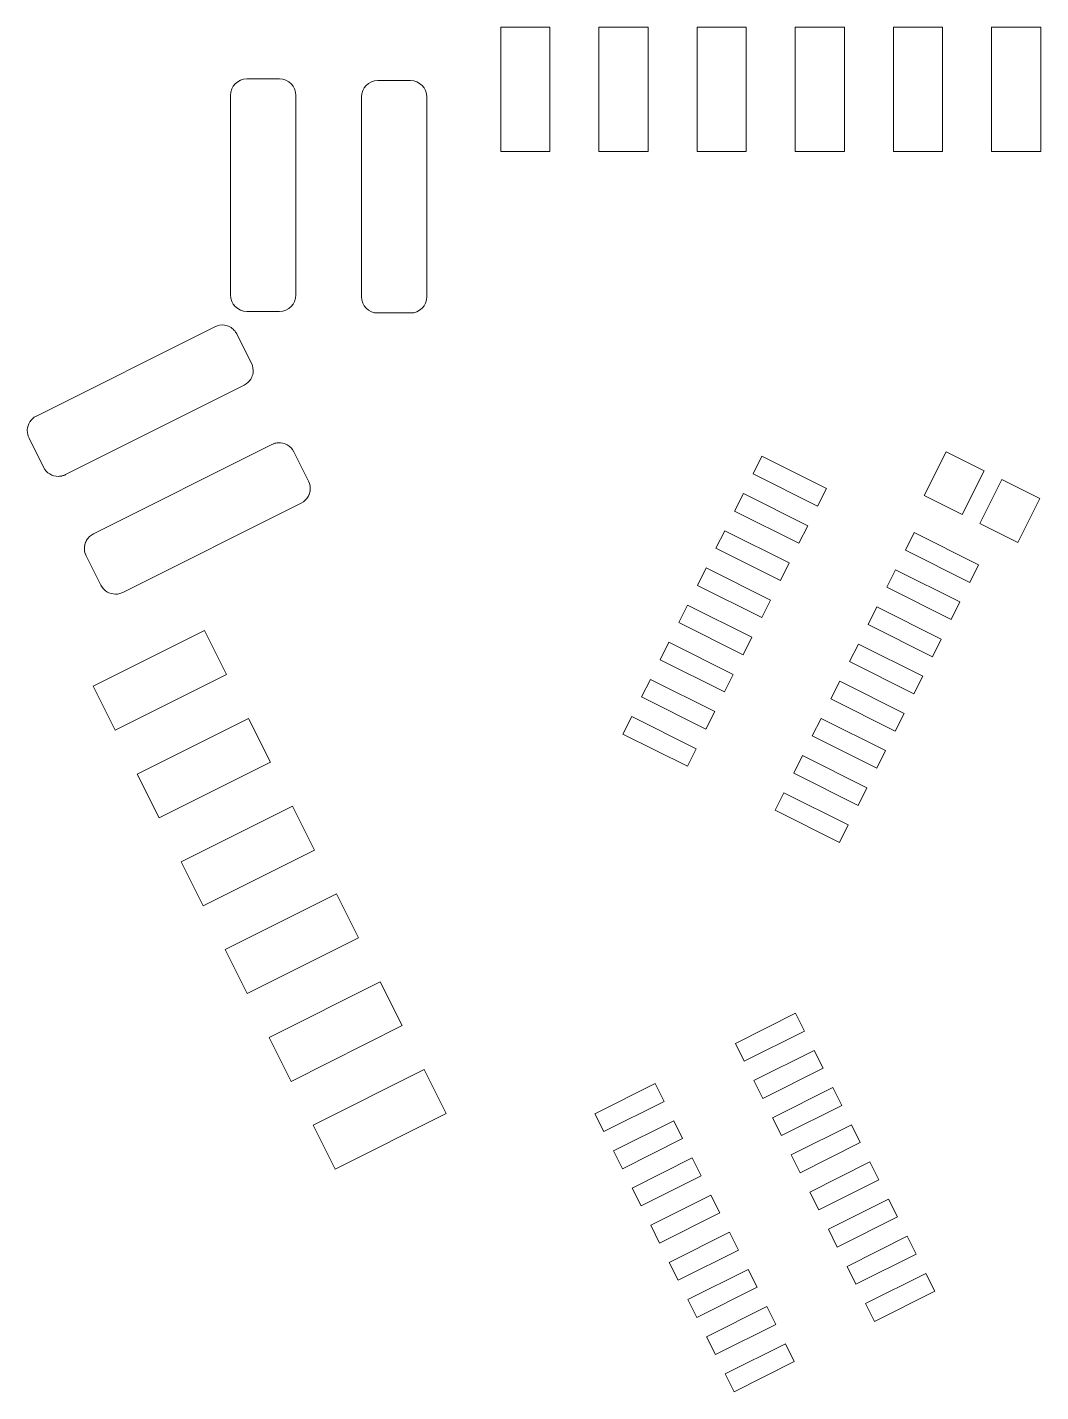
# Model space of a CAD drawing. Header units: inches. Extents: x 70 to 970, y -386 to 214.
# Drawn here: x 359.23 to 390.2, y -51.62 to -9.94 of the extents above; entities that cross this region are included whole.
import ezdxf

# ---------------------------------------------------------------- set-up
doc = ezdxf.new("R2010")
doc.units = ezdxf.units.IN
doc.header["$MEASUREMENT"] = 0

msp = doc.modelspace()

# ---------------------------------------------------------------- linework, layer by layer
at = {"color": 1, "lineweight": 0}
for p, q in [((375.195, -9.937), (373.695, -9.937)), ((373.695, -9.937), (373.695, -13.737)), ((375.195, -13.737), (375.195, -9.937)), ((378.195, -9.937), (376.695, -9.937)), ((376.695, -9.937), (376.695, -13.737)), ((378.195, -13.737), (378.195, -9.937)), ((381.195, -9.937), (379.695, -9.937)), ((379.695, -9.937), (379.695, -13.737)), ((381.195, -13.737), (381.195, -9.937)), ((384.195, -9.937), (382.695, -9.937)), ((382.695, -9.937), (382.695, -13.737)), ((384.195, -13.737), (384.195, -9.937)), ((387.195, -9.937), (385.695, -9.937)), ((385.695, -9.937), (385.695, -13.737)), ((387.195, -13.737), (387.195, -9.937)), ((390.195, -9.937), (388.695, -9.937)), ((388.695, -9.937), (388.695, -13.737)), ((390.195, -13.737), (390.195, -9.937)), ((373.695, -13.737), (375.195, -13.737)), ((376.695, -13.737), (378.195, -13.737)), ((379.695, -13.737), (381.195, -13.737)), ((382.695, -13.737), (384.195, -13.737)), ((385.695, -13.737), (387.195, -13.737)), ((388.695, -13.737), (390.195, -13.737)), ((387.308, -22.903), (386.636, -24.245)), ((388.47, -23.485), (387.308, -22.903)), ((381.678, -23.045), (381.41, -23.582)), ((383.646, -24.031), (381.678, -23.045)), ((381.41, -23.582), (383.377, -24.567)), ((387.799, -24.827), (388.47, -23.485)), ((389.007, -23.754), (388.335, -25.096)), ((390.169, -24.336), (389.007, -23.754)), ((383.377, -24.567), (383.646, -24.031)), ((381.11, -24.181), (380.841, -24.718)), ((383.077, -25.166), (381.11, -24.181)), ((386.636, -24.245), (387.799, -24.827)), ((389.498, -25.677), (390.169, -24.336)), ((380.841, -24.718), (382.808, -25.703)), ((380.541, -25.317), (380.272, -25.853)), ((382.508, -26.302), (380.541, -25.317)), ((382.808, -25.703), (383.077, -25.166)), ((386.328, -25.374), (386.059, -25.91)), ((388.295, -26.359), (386.328, -25.374)), ((388.335, -25.096), (389.498, -25.677)), ((380.272, -25.853), (382.24, -26.838)), ((386.059, -25.91), (388.026, -26.895)), ((379.973, -26.452), (379.704, -26.989)), ((381.94, -27.437), (379.973, -26.452)), ((382.24, -26.838), (382.508, -26.302)), ((385.759, -26.509), (385.491, -27.046)), ((387.727, -27.494), (385.759, -26.509)), ((388.026, -26.895), (388.295, -26.359)), ((379.704, -26.989), (381.671, -27.974)), ((385.491, -27.046), (387.458, -28.031)), ((381.671, -27.974), (381.94, -27.437)), ((387.458, -28.031), (387.727, -27.494)), ((379.404, -27.588), (379.135, -28.124)), ((381.371, -28.573), (379.404, -27.588)), ((385.191, -27.645), (384.922, -28.181)), ((387.158, -28.63), (385.191, -27.645)), ((379.135, -28.124), (381.102, -29.109)), ((384.922, -28.181), (386.889, -29.167)), ((364.641, -28.368), (361.244, -30.07)), ((365.313, -29.709), (364.641, -28.368)), ((378.835, -28.723), (378.567, -29.26)), ((380.802, -29.708), (378.835, -28.723)), ((381.102, -29.109), (381.371, -28.573)), ((386.889, -29.167), (387.158, -28.63)), ((384.622, -28.78), (384.353, -29.317)), ((386.589, -29.766), (384.622, -28.78)), ((378.567, -29.26), (380.534, -30.245)), ((384.353, -29.317), (386.321, -30.302)), ((361.915, -31.411), (365.313, -29.709)), ((378.267, -29.859), (377.998, -30.395)), ((380.234, -30.844), (378.267, -29.859)), ((380.534, -30.245), (380.802, -29.708)), ((384.053, -29.916), (383.785, -30.453)), ((386.021, -30.901), (384.053, -29.916)), ((386.321, -30.302), (386.589, -29.766)), ((361.244, -30.07), (361.915, -31.411)), ((377.998, -30.395), (379.965, -31.38)), ((379.965, -31.38), (380.234, -30.844)), ((383.785, -30.453), (385.752, -31.438)), ((365.985, -31.05), (362.587, -32.752)), ((366.656, -32.392), (365.985, -31.05)), ((377.698, -30.995), (377.429, -31.531)), ((379.665, -31.98), (377.698, -30.995)), ((383.485, -31.052), (383.216, -31.588)), ((385.452, -32.037), (383.485, -31.052)), ((385.752, -31.438), (386.021, -30.901)), ((377.429, -31.531), (379.397, -32.516)), ((383.216, -31.588), (385.183, -32.573)), ((379.397, -32.516), (379.665, -31.98)), ((385.183, -32.573), (385.452, -32.037)), ((363.258, -34.093), (366.656, -32.392)), ((382.916, -32.187), (382.647, -32.724)), ((384.883, -33.172), (382.916, -32.187)), ((362.587, -32.752), (363.258, -34.093)), ((382.647, -32.724), (384.615, -33.709)), ((382.348, -33.323), (382.079, -33.859)), ((384.315, -34.308), (382.348, -33.323)), ((384.615, -33.709), (384.883, -33.172)), ((367.328, -33.733), (363.93, -35.434)), ((367.999, -35.074), (367.328, -33.733)), ((382.079, -33.859), (384.046, -34.844)), ((384.046, -34.844), (384.315, -34.308)), ((364.602, -36.776), (367.999, -35.074)), ((363.93, -35.434), (364.602, -36.776)), ((368.671, -36.415), (365.273, -38.117)), ((369.343, -37.757), (368.671, -36.415)), ((365.945, -39.458), (369.343, -37.757)), ((365.273, -38.117), (365.945, -39.458)), ((370.014, -39.098), (366.617, -40.799)), ((370.686, -40.439), (370.014, -39.098)), ((382.703, -40.058), (380.864, -40.979)), ((382.976, -40.603), (382.703, -40.058)), ((366.617, -40.799), (367.288, -42.14)), ((367.288, -42.14), (370.686, -40.439)), ((381.137, -41.524), (382.976, -40.603)), ((380.864, -40.979), (381.137, -41.524)), ((383.272, -41.193), (381.433, -42.115)), ((383.545, -41.738), (383.272, -41.193)), ((371.358, -41.781), (367.96, -43.482)), ((372.03, -43.122), (371.358, -41.781)), ((381.705, -42.66), (383.545, -41.738)), ((378.411, -42.207), (376.571, -43.129)), ((378.684, -42.752), (378.411, -42.207)), ((381.433, -42.115), (381.705, -42.66)), ((383.841, -42.329), (382.001, -43.25)), ((384.114, -42.874), (383.841, -42.329)), ((376.844, -43.674), (378.684, -42.752)), ((382.274, -43.795), (384.114, -42.874)), ((368.632, -44.824), (372.03, -43.122)), ((376.571, -43.129), (376.844, -43.674)), ((378.98, -43.343), (377.14, -44.264)), ((379.253, -43.888), (378.98, -43.343)), ((382.001, -43.25), (382.274, -43.795)), ((367.96, -43.482), (368.632, -44.824)), ((384.409, -43.464), (382.57, -44.386)), ((384.682, -44.009), (384.409, -43.464)), ((377.413, -44.809), (379.253, -43.888)), ((382.843, -44.931), (384.682, -44.009)), ((377.14, -44.264), (377.413, -44.809)), ((379.548, -44.478), (377.709, -45.4)), ((379.821, -45.023), (379.548, -44.478)), ((382.57, -44.386), (382.843, -44.931)), ((384.978, -44.6), (383.139, -45.521)), ((385.251, -45.145), (384.978, -44.6)), ((377.709, -45.4), (377.982, -45.945)), ((377.982, -45.945), (379.821, -45.023)), ((383.411, -46.066), (385.251, -45.145)), ((380.117, -45.614), (378.277, -46.535)), ((380.39, -46.159), (380.117, -45.614)), ((383.139, -45.521), (383.411, -46.066)), ((385.547, -45.736), (383.707, -46.657)), ((385.82, -46.281), (385.547, -45.736)), ((378.55, -47.08), (380.39, -46.159)), ((378.277, -46.535), (378.55, -47.08)), ((383.707, -46.657), (383.98, -47.202)), ((383.98, -47.202), (385.82, -46.281)), ((380.686, -46.75), (378.846, -47.671)), ((380.959, -47.295), (380.686, -46.75)), ((386.115, -46.871), (384.276, -47.792)), ((386.388, -47.416), (386.115, -46.871)), ((379.119, -48.216), (380.959, -47.295)), ((384.549, -48.338), (386.388, -47.416)), ((378.846, -47.671), (379.119, -48.216)), ((381.254, -47.885), (379.415, -48.806)), ((381.527, -48.43), (381.254, -47.885)), ((384.276, -47.792), (384.549, -48.338)), ((386.684, -48.007), (384.844, -48.928)), ((386.957, -48.552), (386.684, -48.007)), ((379.688, -49.351), (381.527, -48.43)), ((385.117, -49.473), (386.957, -48.552)), ((379.415, -48.806), (379.688, -49.351)), ((381.823, -49.021), (379.983, -49.942)), ((382.096, -49.566), (381.823, -49.021)), ((384.844, -48.928), (385.117, -49.473)), ((380.256, -50.487), (382.096, -49.566)), ((379.983, -49.942), (380.256, -50.487)), ((382.392, -50.156), (380.552, -51.077)), ((382.665, -50.701), (382.392, -50.156)), ((380.825, -51.622), (382.665, -50.701)), ((380.552, -51.077), (380.825, -51.622))]:
    msp.add_line(p, q, dxfattribs=at)
for points in [[(365.436, -12.016), (365.436, -11.74), (365.66, -11.516), (365.936, -11.516)], [(365.936, -11.516), (365.936, -11.516), (366.936, -11.516), (366.936, -11.516)], [(366.936, -11.516), (367.212, -11.516), (367.436, -11.74), (367.436, -12.016)], [(369.436, -12.066), (369.436, -11.79), (369.66, -11.566), (369.936, -11.566)], [(369.936, -11.566), (369.936, -11.566), (370.936, -11.566), (370.936, -11.566)], [(370.936, -11.566), (371.212, -11.566), (371.436, -11.79), (371.436, -12.066)], [(365.436, -18.116), (365.436, -18.116), (365.436, -12.016), (365.436, -12.016)], [(367.436, -12.016), (367.436, -12.016), (367.436, -18.116), (367.436, -18.116)], [(369.436, -18.166), (369.436, -18.166), (369.436, -12.066), (369.436, -12.066)], [(371.436, -12.066), (371.436, -12.066), (371.436, -18.166), (371.436, -18.166)], [(365.936, -18.616), (365.66, -18.616), (365.436, -18.393), (365.436, -18.116)], [(367.436, -18.116), (367.436, -18.393), (367.212, -18.616), (366.936, -18.616)], [(369.936, -18.666), (369.66, -18.666), (369.436, -18.443), (369.436, -18.166)], [(371.436, -18.166), (371.436, -18.443), (371.212, -18.666), (370.936, -18.666)], [(366.936, -18.616), (366.936, -18.616), (365.936, -18.616), (365.936, -18.616)], [(370.936, -18.666), (370.936, -18.666), (369.936, -18.666), (369.936, -18.666)], [(359.503, -21.815), (359.503, -21.815), (364.957, -19.084), (364.957, -19.084)], [(364.957, -19.084), (365.053, -19.036), (365.156, -19.022), (365.254, -19.036)], [(365.254, -19.036), (365.368, -19.053), (365.474, -19.109), (365.553, -19.196)], [(365.553, -19.196), (365.582, -19.229), (365.608, -19.266), (365.628, -19.307)], [(365.628, -19.307), (365.628, -19.307), (365.628, -19.308), (365.629, -19.308)], [(365.629, -19.308), (365.629, -19.308), (366.076, -20.201), (366.076, -20.201)], [(366.076, -20.201), (366.123, -20.296), (366.138, -20.398), (366.124, -20.495)], [(366.057, -20.683), (366.01, -20.762), (365.941, -20.828), (365.853, -20.872)], [(366.058, -20.683), (366.058, -20.683), (366.058, -20.684), (366.057, -20.683)], [(366.059, -20.68), (366.059, -20.68), (366.058, -20.681), (366.058, -20.682)], [(366.058, -20.682), (366.058, -20.682), (366.058, -20.682), (366.058, -20.682)], [(366.058, -20.682), (366.058, -20.682), (366.058, -20.683), (366.058, -20.683)], [(366.06, -20.679), (366.06, -20.68), (366.06, -20.68), (366.059, -20.68)], [(366.061, -20.678), (366.06, -20.678), (366.06, -20.679), (366.06, -20.679)], [(366.062, -20.676), (366.061, -20.676), (366.061, -20.676), (366.061, -20.676)], [(366.061, -20.676), (366.061, -20.677), (366.061, -20.678), (366.061, -20.678)], [(366.063, -20.674), (366.063, -20.674), (366.062, -20.674), (366.062, -20.675)], [(366.062, -20.675), (366.062, -20.675), (366.062, -20.675), (366.062, -20.675)], [(366.062, -20.675), (366.062, -20.675), (366.062, -20.675), (366.062, -20.675)], [(366.062, -20.675), (366.062, -20.675), (366.062, -20.675), (366.062, -20.675)], [(366.062, -20.675), (366.062, -20.675), (366.062, -20.675), (366.062, -20.676)], [(366.064, -20.672), (366.064, -20.672), (366.063, -20.673), (366.063, -20.673)], [(366.063, -20.673), (366.063, -20.673), (366.063, -20.673), (366.063, -20.673)], [(366.065, -20.671), (366.065, -20.671), (366.065, -20.671), (366.064, -20.671)], [(366.064, -20.671), (366.064, -20.671), (366.064, -20.671), (366.064, -20.671)], [(366.064, -20.671), (366.064, -20.672), (366.064, -20.672), (366.064, -20.672)], [(366.064, -20.672), (366.064, -20.672), (366.064, -20.672), (366.064, -20.672)], [(366.067, -20.666), (366.066, -20.667), (366.066, -20.668), (366.065, -20.67)], [(366.065, -20.67), (366.065, -20.67), (366.065, -20.67), (366.065, -20.67)], [(366.065, -20.67), (366.065, -20.67), (366.065, -20.67), (366.065, -20.67)], [(366.065, -20.67), (366.065, -20.67), (366.065, -20.671), (366.065, -20.671)], [(366.068, -20.665), (366.068, -20.665), (366.067, -20.666), (366.067, -20.666)], [(366.067, -20.666), (366.067, -20.666), (366.067, -20.666), (366.067, -20.666)], [(366.124, -20.499), (366.115, -20.557), (366.096, -20.613), (366.068, -20.665)], [(366.068, -20.665), (366.068, -20.665), (366.068, -20.665), (366.068, -20.665)], [(366.124, -20.496), (366.124, -20.496), (366.123, -20.496), (366.124, -20.497)], [(366.124, -20.495), (366.124, -20.495), (366.124, -20.495), (366.124, -20.496)], [(366.124, -20.497), (366.124, -20.497), (366.124, -20.498), (366.124, -20.498)], [(366.124, -20.498), (366.124, -20.498), (366.124, -20.498), (366.124, -20.498)], [(366.124, -20.498), (366.124, -20.498), (366.124, -20.498), (366.124, -20.499)], [(365.852, -20.873), (365.852, -20.873), (360.398, -23.604), (360.398, -23.604)], [(365.853, -20.872), (365.852, -20.873), (365.852, -20.873), (365.852, -20.873)], [(359.227, -22.24), (359.235, -22.067), (359.333, -21.903), (359.497, -21.818)], [(359.497, -21.818), (359.497, -21.818), (359.497, -21.818), (359.498, -21.818)], [(359.498, -21.818), (359.498, -21.818), (359.499, -21.817), (359.499, -21.817)], [(359.498, -21.818), (359.498, -21.818), (359.498, -21.818), (359.498, -21.818)], [(359.499, -21.817), (359.499, -21.817), (359.499, -21.817), (359.499, -21.817)], [(359.499, -21.817), (359.5, -21.817), (359.5, -21.817), (359.5, -21.817)], [(359.5, -21.817), (359.5, -21.817), (359.5, -21.816), (359.501, -21.816)], [(359.501, -21.816), (359.502, -21.815), (359.502, -21.815), (359.502, -21.816)], [(359.501, -21.816), (359.501, -21.816), (359.501, -21.816), (359.501, -21.816)], [(359.502, -21.816), (359.502, -21.815), (359.502, -21.815), (359.502, -21.815)], [(359.502, -21.815), (359.502, -21.815), (359.503, -21.815), (359.503, -21.815)], [(359.279, -22.485), (359.243, -22.413), (359.226, -22.336), (359.227, -22.26)], [(359.227, -22.241), (359.227, -22.241), (359.227, -22.24), (359.227, -22.24)], [(359.227, -22.242), (359.227, -22.242), (359.227, -22.242), (359.227, -22.241)], [(359.227, -22.241), (359.227, -22.241), (359.227, -22.241), (359.227, -22.241)], [(359.227, -22.243), (359.227, -22.243), (359.227, -22.242), (359.227, -22.242)], [(359.227, -22.243), (359.227, -22.243), (359.227, -22.243), (359.227, -22.243)], [(359.227, -22.246), (359.227, -22.246), (359.227, -22.246), (359.227, -22.245)], [(359.227, -22.245), (359.227, -22.245), (359.227, -22.245), (359.227, -22.245)], [(359.227, -22.245), (359.227, -22.245), (359.227, -22.245), (359.227, -22.245)], [(359.227, -22.245), (359.227, -22.245), (359.227, -22.245), (359.227, -22.245)], [(359.227, -22.247), (359.227, -22.246), (359.227, -22.246), (359.227, -22.246)], [(359.227, -22.248), (359.227, -22.248), (359.227, -22.247), (359.227, -22.247)], [(359.227, -22.247), (359.227, -22.247), (359.227, -22.247), (359.227, -22.247)], [(359.227, -22.248), (359.227, -22.248), (359.227, -22.248), (359.227, -22.248)], [(359.227, -22.248), (359.227, -22.248), (359.227, -22.248), (359.227, -22.248)], [(359.227, -22.252), (359.227, -22.252), (359.227, -22.251), (359.227, -22.251)], [(359.227, -22.253), (359.227, -22.252), (359.227, -22.252), (359.227, -22.252)], [(359.227, -22.253), (359.227, -22.253), (359.227, -22.253), (359.227, -22.253)], [(359.227, -22.253), (359.227, -22.253), (359.227, -22.253), (359.227, -22.253)], [(359.227, -22.256), (359.227, -22.256), (359.227, -22.255), (359.227, -22.255)], [(359.227, -22.255), (359.227, -22.255), (359.227, -22.255), (359.227, -22.255)], [(359.227, -22.257), (359.227, -22.257), (359.227, -22.256), (359.227, -22.256)], [(359.227, -22.256), (359.227, -22.256), (359.227, -22.256), (359.227, -22.256)], [(359.227, -22.258), (359.227, -22.258), (359.227, -22.257), (359.227, -22.257)], [(359.227, -22.257), (359.227, -22.257), (359.227, -22.257), (359.227, -22.257)], [(359.227, -22.259), (359.227, -22.258), (359.227, -22.258), (359.227, -22.258)], [(359.227, -22.26), (359.227, -22.259), (359.227, -22.259), (359.227, -22.259)], [(359.227, -22.26), (359.227, -22.26), (359.227, -22.26), (359.227, -22.26)], [(359.28, -22.486), (359.28, -22.486), (359.279, -22.486), (359.279, -22.485)], [(359.727, -23.379), (359.727, -23.379), (359.28, -22.486), (359.28, -22.486)], [(359.28, -22.486), (359.28, -22.486), (359.28, -22.486), (359.28, -22.486)], [(361.25, -25.414), (361.25, -25.414), (366.702, -22.684), (366.702, -22.684)], [(366.702, -22.684), (366.703, -22.683), (366.703, -22.683), (366.703, -22.683)], [(366.703, -22.683), (366.722, -22.674), (366.741, -22.666), (366.761, -22.659)], [(366.761, -22.659), (366.761, -22.659), (366.761, -22.659), (366.762, -22.658)], [(366.762, -22.658), (366.762, -22.658), (366.762, -22.658), (366.762, -22.658)], [(366.762, -22.658), (366.763, -22.658), (366.763, -22.658), (366.763, -22.658)], [(366.763, -22.658), (366.807, -22.643), (366.851, -22.634), (366.896, -22.631)], [(366.896, -22.631), (367.087, -22.62), (367.282, -22.721), (367.374, -22.906)], [(366.896, -22.631), (366.896, -22.631), (366.896, -22.631), (366.896, -22.631)], [(366.896, -22.631), (366.896, -22.631), (366.896, -22.631), (366.896, -22.631)], [(367.374, -22.906), (367.374, -22.906), (367.822, -23.8), (367.822, -23.8)], [(359.727, -23.381), (359.727, -23.38), (359.727, -23.38), (359.727, -23.379)], [(360.175, -23.657), (359.991, -23.657), (359.815, -23.556), (359.727, -23.381)], [(360.255, -23.65), (360.228, -23.655), (360.201, -23.657), (360.175, -23.657)], [(360.256, -23.65), (360.256, -23.65), (360.255, -23.65), (360.255, -23.65)], [(360.255, -23.65), (360.255, -23.65), (360.255, -23.65), (360.255, -23.65)], [(360.257, -23.65), (360.257, -23.65), (360.256, -23.65), (360.256, -23.65)], [(360.258, -23.65), (360.258, -23.65), (360.257, -23.65), (360.257, -23.65)], [(360.257, -23.65), (360.257, -23.65), (360.257, -23.65), (360.257, -23.65)], [(360.259, -23.65), (360.258, -23.65), (360.258, -23.65), (360.258, -23.65)], [(360.26, -23.649), (360.259, -23.649), (360.259, -23.65), (360.259, -23.65)], [(360.261, -23.649), (360.26, -23.649), (360.26, -23.65), (360.26, -23.649)], [(360.261, -23.649), (360.261, -23.649), (360.261, -23.649), (360.261, -23.649)], [(360.261, -23.649), (360.261, -23.649), (360.261, -23.649), (360.261, -23.649)], [(360.263, -23.649), (360.263, -23.649), (360.263, -23.649), (360.263, -23.649)], [(360.266, -23.648), (360.266, -23.648), (360.265, -23.648), (360.265, -23.648)], [(360.267, -23.648), (360.266, -23.648), (360.266, -23.648), (360.266, -23.648)], [(360.268, -23.648), (360.267, -23.648), (360.267, -23.648), (360.267, -23.648)], [(360.269, -23.648), (360.269, -23.648), (360.268, -23.648), (360.268, -23.648)], [(360.268, -23.648), (360.268, -23.648), (360.268, -23.648), (360.268, -23.648)], [(360.268, -23.648), (360.268, -23.648), (360.268, -23.648), (360.268, -23.648)], [(360.27, -23.648), (360.27, -23.648), (360.269, -23.648), (360.269, -23.648)], [(360.269, -23.648), (360.269, -23.648), (360.269, -23.648), (360.269, -23.648)], [(360.271, -23.647), (360.271, -23.647), (360.271, -23.648), (360.27, -23.648)], [(360.274, -23.647), (360.274, -23.647), (360.272, -23.647), (360.271, -23.647)], [(360.271, -23.647), (360.271, -23.647), (360.271, -23.647), (360.271, -23.647)], [(360.275, -23.647), (360.275, -23.647), (360.275, -23.647), (360.274, -23.647)], [(360.276, -23.646), (360.275, -23.647), (360.275, -23.647), (360.275, -23.647)], [(360.277, -23.646), (360.277, -23.646), (360.277, -23.646), (360.276, -23.646)], [(360.276, -23.646), (360.276, -23.646), (360.276, -23.646), (360.276, -23.646)], [(360.276, -23.646), (360.276, -23.646), (360.276, -23.646), (360.276, -23.646)], [(360.278, -23.646), (360.278, -23.646), (360.278, -23.646), (360.277, -23.646)], [(360.279, -23.646), (360.279, -23.646), (360.279, -23.646), (360.278, -23.646)], [(360.278, -23.646), (360.278, -23.646), (360.278, -23.646), (360.278, -23.646)], [(360.282, -23.645), (360.282, -23.645), (360.281, -23.645), (360.281, -23.645)], [(360.284, -23.645), (360.284, -23.644), (360.284, -23.645), (360.283, -23.645)], [(360.285, -23.644), (360.285, -23.644), (360.285, -23.645), (360.284, -23.644)], [(360.284, -23.644), (360.284, -23.644), (360.284, -23.645), (360.284, -23.645)], [(360.286, -23.644), (360.286, -23.644), (360.285, -23.644), (360.285, -23.644)], [(360.287, -23.644), (360.287, -23.644), (360.286, -23.644), (360.286, -23.644)], [(360.286, -23.644), (360.286, -23.644), (360.286, -23.644), (360.286, -23.644)], [(360.288, -23.644), (360.287, -23.644), (360.287, -23.644), (360.287, -23.644)], [(360.287, -23.644), (360.287, -23.644), (360.287, -23.644), (360.287, -23.644)], [(360.289, -23.644), (360.289, -23.644), (360.288, -23.643), (360.288, -23.644)], [(360.288, -23.644), (360.288, -23.644), (360.288, -23.644), (360.288, -23.644)], [(360.398, -23.604), (360.363, -23.621), (360.327, -23.634), (360.289, -23.643)], [(360.289, -23.643), (360.29, -23.643), (360.289, -23.643), (360.289, -23.644)], [(367.822, -23.8), (367.869, -23.893), (367.884, -23.993), (367.871, -24.088)], [(367.861, -24.143), (367.855, -24.167), (367.848, -24.19), (367.839, -24.212)], [(367.863, -24.133), (367.863, -24.136), (367.862, -24.139), (367.861, -24.143)], [(367.864, -24.131), (367.864, -24.132), (367.863, -24.132), (367.863, -24.133)], [(367.865, -24.127), (367.864, -24.128), (367.864, -24.13), (367.864, -24.131)], [(367.866, -24.122), (367.866, -24.122), (367.865, -24.122), (367.865, -24.122)], [(367.865, -24.122), (367.865, -24.123), (367.865, -24.123), (367.865, -24.123)], [(367.865, -24.123), (367.865, -24.123), (367.865, -24.124), (367.865, -24.124)], [(367.865, -24.124), (367.865, -24.124), (367.865, -24.124), (367.865, -24.125)], [(367.865, -24.125), (367.865, -24.125), (367.865, -24.125), (367.865, -24.125)], [(367.865, -24.125), (367.865, -24.125), (367.865, -24.126), (367.865, -24.127)], [(367.865, -24.127), (367.865, -24.127), (367.865, -24.127), (367.865, -24.127)], [(367.866, -24.117), (367.866, -24.117), (367.866, -24.117), (367.866, -24.117)], [(367.866, -24.12), (367.866, -24.12), (367.866, -24.121), (367.866, -24.121)], [(367.866, -24.121), (367.866, -24.121), (367.866, -24.121), (367.866, -24.122)], [(367.868, -24.112), (367.867, -24.112), (367.867, -24.112), (367.867, -24.113)], [(367.867, -24.113), (367.867, -24.113), (367.867, -24.113), (367.867, -24.113)], [(367.867, -24.114), (367.867, -24.114), (367.867, -24.115), (367.867, -24.115)], [(367.867, -24.115), (367.867, -24.115), (367.867, -24.115), (367.867, -24.115)], [(367.867, -24.115), (367.867, -24.115), (367.867, -24.116), (367.867, -24.116)], [(367.869, -24.105), (367.869, -24.106), (367.869, -24.106), (367.868, -24.106)], [(367.868, -24.106), (367.868, -24.106), (367.868, -24.107), (367.868, -24.107)], [(367.868, -24.107), (367.868, -24.107), (367.868, -24.107), (367.868, -24.107)], [(367.868, -24.107), (367.868, -24.107), (367.868, -24.108), (367.868, -24.108)], [(367.868, -24.108), (367.868, -24.108), (367.868, -24.108), (367.868, -24.108)], [(367.868, -24.108), (367.868, -24.108), (367.868, -24.109), (367.868, -24.109)], [(367.868, -24.109), (367.868, -24.109), (367.868, -24.11), (367.868, -24.11)], [(367.868, -24.11), (367.868, -24.11), (367.868, -24.11), (367.868, -24.11)], [(367.868, -24.11), (367.868, -24.11), (367.868, -24.11), (367.868, -24.11)], [(367.868, -24.11), (367.868, -24.11), (367.868, -24.111), (367.868, -24.111)], [(367.869, -24.1), (367.869, -24.1), (367.869, -24.101), (367.869, -24.101)], [(367.869, -24.101), (367.869, -24.101), (367.869, -24.101), (367.869, -24.101)], [(367.869, -24.102), (367.869, -24.102), (367.869, -24.102), (367.869, -24.102)], [(367.869, -24.102), (367.869, -24.103), (367.869, -24.103), (367.869, -24.103)], [(367.869, -24.103), (367.869, -24.103), (367.869, -24.104), (367.869, -24.104)], [(367.869, -24.104), (367.869, -24.104), (367.869, -24.104), (367.869, -24.105)], [(367.869, -24.105), (367.869, -24.105), (367.869, -24.105), (367.869, -24.105)], [(367.869, -24.105), (367.869, -24.105), (367.869, -24.105), (367.869, -24.105)], [(367.871, -24.092), (367.871, -24.093), (367.871, -24.093), (367.87, -24.093)], [(367.87, -24.093), (367.87, -24.093), (367.87, -24.094), (367.87, -24.094)], [(367.87, -24.094), (367.871, -24.094), (367.87, -24.094), (367.87, -24.094)], [(367.87, -24.094), (367.87, -24.094), (367.87, -24.095), (367.87, -24.095)], [(367.87, -24.096), (367.87, -24.096), (367.87, -24.096), (367.87, -24.097)], [(367.87, -24.097), (367.87, -24.097), (367.87, -24.097), (367.87, -24.097)], [(367.87, -24.098), (367.87, -24.098), (367.87, -24.098), (367.87, -24.098)], [(367.87, -24.098), (367.87, -24.099), (367.87, -24.099), (367.87, -24.099)], [(367.87, -24.099), (367.87, -24.099), (367.87, -24.099), (367.87, -24.099)], [(367.871, -24.088), (367.871, -24.088), (367.871, -24.089), (367.871, -24.089)], [(367.871, -24.089), (367.871, -24.089), (367.871, -24.089), (367.871, -24.089)], [(367.871, -24.089), (367.871, -24.09), (367.871, -24.09), (367.871, -24.09)], [(367.871, -24.09), (367.871, -24.09), (367.871, -24.09), (367.871, -24.09)], [(367.871, -24.09), (367.871, -24.09), (367.871, -24.091), (367.871, -24.091)], [(367.871, -24.091), (367.871, -24.091), (367.871, -24.091), (367.871, -24.091)], [(367.871, -24.091), (367.871, -24.091), (367.871, -24.091), (367.871, -24.091)], [(367.871, -24.091), (367.871, -24.092), (367.871, -24.092), (367.871, -24.092)], [(367.871, -24.092), (367.871, -24.092), (367.871, -24.092), (367.871, -24.092)], [(367.598, -24.472), (367.598, -24.472), (362.146, -27.202), (362.146, -27.202)], [(367.599, -24.471), (367.599, -24.471), (367.598, -24.471), (367.598, -24.472)], [(367.807, -24.276), (367.76, -24.357), (367.69, -24.426), (367.599, -24.471)], [(367.808, -24.275), (367.808, -24.275), (367.808, -24.275), (367.807, -24.276)], [(367.81, -24.27), (367.81, -24.272), (367.809, -24.273), (367.808, -24.274)], [(367.808, -24.274), (367.808, -24.275), (367.808, -24.275), (367.808, -24.275)], [(367.808, -24.275), (367.808, -24.275), (367.808, -24.275), (367.808, -24.275)], [(367.811, -24.27), (367.811, -24.27), (367.81, -24.27), (367.81, -24.27)], [(367.81, -24.27), (367.81, -24.27), (367.81, -24.27), (367.81, -24.27)], [(367.812, -24.268), (367.811, -24.269), (367.811, -24.269), (367.811, -24.269)], [(367.811, -24.269), (367.811, -24.269), (367.811, -24.27), (367.811, -24.27)], [(367.813, -24.266), (367.813, -24.267), (367.812, -24.267), (367.812, -24.267)], [(367.812, -24.267), (367.812, -24.267), (367.812, -24.267), (367.812, -24.267)], [(367.812, -24.267), (367.812, -24.267), (367.812, -24.267), (367.812, -24.268)], [(367.812, -24.268), (367.812, -24.268), (367.812, -24.268), (367.812, -24.268)], [(367.814, -24.264), (367.814, -24.264), (367.813, -24.265), (367.813, -24.265)], [(367.813, -24.265), (367.813, -24.265), (367.813, -24.265), (367.813, -24.265)], [(367.813, -24.265), (367.813, -24.265), (367.813, -24.266), (367.813, -24.266)], [(367.813, -24.266), (367.813, -24.266), (367.813, -24.266), (367.813, -24.266)], [(367.813, -24.266), (367.813, -24.266), (367.813, -24.266), (367.813, -24.266)], [(367.815, -24.262), (367.815, -24.263), (367.815, -24.263), (367.814, -24.263)], [(367.814, -24.263), (367.814, -24.263), (367.814, -24.263), (367.814, -24.263)], [(367.814, -24.263), (367.814, -24.263), (367.814, -24.264), (367.814, -24.264)], [(367.814, -24.264), (367.814, -24.264), (367.814, -24.264), (367.814, -24.264)], [(367.814, -24.264), (367.814, -24.264), (367.814, -24.264), (367.814, -24.264)], [(367.816, -24.261), (367.816, -24.261), (367.816, -24.261), (367.815, -24.261)], [(367.815, -24.261), (367.815, -24.261), (367.815, -24.262), (367.815, -24.262)], [(367.815, -24.262), (367.815, -24.262), (367.815, -24.263), (367.815, -24.262)], [(367.817, -24.259), (367.816, -24.259), (367.816, -24.26), (367.816, -24.26)], [(367.816, -24.26), (367.816, -24.26), (367.816, -24.26), (367.816, -24.26)], [(367.816, -24.26), (367.816, -24.26), (367.816, -24.26), (367.816, -24.26)], [(367.816, -24.26), (367.816, -24.26), (367.816, -24.261), (367.816, -24.261)], [(367.818, -24.257), (367.817, -24.257), (367.817, -24.258), (367.817, -24.258)], [(367.817, -24.258), (367.817, -24.258), (367.817, -24.258), (367.817, -24.258)], [(367.817, -24.258), (367.817, -24.259), (367.817, -24.259), (367.817, -24.259)], [(367.817, -24.259), (367.817, -24.259), (367.817, -24.259), (367.817, -24.259)], [(367.817, -24.259), (367.817, -24.259), (367.817, -24.259), (367.817, -24.259)], [(367.819, -24.255), (367.819, -24.255), (367.818, -24.255), (367.819, -24.255)], [(367.819, -24.255), (367.818, -24.255), (367.818, -24.256), (367.818, -24.256)], [(367.818, -24.256), (367.818, -24.256), (367.818, -24.257), (367.818, -24.257)], [(367.818, -24.257), (367.818, -24.257), (367.818, -24.257), (367.818, -24.257)], [(367.82, -24.253), (367.82, -24.253), (367.819, -24.254), (367.819, -24.254)], [(367.819, -24.254), (367.819, -24.254), (367.819, -24.255), (367.819, -24.255)], [(367.821, -24.251), (367.82, -24.251), (367.82, -24.252), (367.82, -24.252)], [(367.82, -24.252), (367.82, -24.252), (367.82, -24.252), (367.82, -24.252)], [(367.82, -24.252), (367.82, -24.253), (367.82, -24.253), (367.82, -24.253)], [(367.82, -24.253), (367.82, -24.253), (367.82, -24.253), (367.82, -24.253)], [(367.821, -24.25), (367.821, -24.25), (367.821, -24.251), (367.821, -24.251)], [(367.821, -24.251), (367.821, -24.251), (367.821, -24.251), (367.821, -24.251)], [(367.823, -24.247), (367.823, -24.247), (367.822, -24.248), (367.822, -24.248)], [(367.822, -24.248), (367.822, -24.248), (367.822, -24.248), (367.822, -24.249)], [(367.824, -24.245), (367.824, -24.245), (367.824, -24.246), (367.823, -24.246)], [(367.823, -24.246), (367.823, -24.246), (367.824, -24.247), (367.823, -24.247)], [(367.823, -24.247), (367.823, -24.247), (367.823, -24.247), (367.823, -24.247)], [(367.825, -24.243), (367.825, -24.243), (367.824, -24.244), (367.824, -24.244)], [(367.824, -24.244), (367.824, -24.244), (367.824, -24.244), (367.824, -24.244)], [(367.824, -24.244), (367.824, -24.244), (367.824, -24.244), (367.824, -24.244)], [(367.824, -24.244), (367.824, -24.244), (367.824, -24.245), (367.824, -24.245)], [(367.824, -24.245), (367.824, -24.245), (367.824, -24.245), (367.824, -24.245)], [(367.824, -24.245), (367.824, -24.245), (367.824, -24.245), (367.824, -24.245)], [(367.826, -24.241), (367.825, -24.242), (367.825, -24.241), (367.825, -24.242)], [(367.825, -24.242), (367.825, -24.242), (367.825, -24.242), (367.825, -24.243)], [(367.825, -24.243), (367.825, -24.243), (367.825, -24.243), (367.825, -24.243)], [(367.825, -24.243), (367.825, -24.243), (367.825, -24.243), (367.825, -24.243)], [(367.827, -24.239), (367.827, -24.239), (367.827, -24.24), (367.826, -24.24)], [(367.826, -24.24), (367.826, -24.24), (367.826, -24.24), (367.826, -24.241)], [(367.826, -24.241), (367.826, -24.241), (367.826, -24.241), (367.826, -24.241)], [(367.828, -24.237), (367.827, -24.237), (367.827, -24.237), (367.827, -24.238)], [(367.827, -24.238), (367.827, -24.238), (367.827, -24.238), (367.827, -24.238)], [(367.827, -24.238), (367.827, -24.238), (367.827, -24.238), (367.827, -24.238)], [(367.827, -24.238), (367.827, -24.238), (367.827, -24.239), (367.827, -24.239)], [(367.827, -24.239), (367.827, -24.239), (367.827, -24.239), (367.827, -24.239)], [(367.827, -24.239), (367.827, -24.239), (367.827, -24.239), (367.827, -24.239)], [(367.829, -24.235), (367.829, -24.235), (367.829, -24.235), (367.828, -24.235)], [(367.828, -24.235), (367.828, -24.235), (367.828, -24.235), (367.828, -24.235)], [(367.828, -24.235), (367.828, -24.236), (367.828, -24.236), (367.828, -24.236)], [(367.828, -24.236), (367.828, -24.236), (367.828, -24.236), (367.828, -24.236)], [(367.828, -24.236), (367.828, -24.236), (367.828, -24.236), (367.828, -24.237)], [(367.828, -24.237), (367.828, -24.237), (367.828, -24.237), (367.828, -24.237)], [(367.83, -24.233), (367.829, -24.233), (367.829, -24.234), (367.829, -24.233)], [(367.829, -24.233), (367.829, -24.234), (367.829, -24.234), (367.829, -24.234)], [(367.829, -24.234), (367.829, -24.234), (367.829, -24.235), (367.829, -24.235)], [(367.831, -24.23), (367.831, -24.23), (367.831, -24.23), (367.83, -24.231)], [(367.83, -24.231), (367.83, -24.231), (367.83, -24.231), (367.83, -24.231)], [(367.83, -24.231), (367.83, -24.231), (367.83, -24.232), (367.83, -24.232)], [(367.83, -24.232), (367.83, -24.232), (367.83, -24.232), (367.83, -24.233)], [(367.832, -24.229), (367.832, -24.229), (367.831, -24.229), (367.831, -24.229)], [(367.831, -24.229), (367.831, -24.229), (367.831, -24.23), (367.831, -24.23)], [(367.833, -24.226), (367.833, -24.226), (367.833, -24.226), (367.832, -24.226)], [(367.832, -24.226), (367.832, -24.226), (367.832, -24.227), (367.832, -24.227)], [(367.832, -24.227), (367.832, -24.227), (367.832, -24.228), (367.832, -24.227)], [(367.832, -24.227), (367.832, -24.228), (367.832, -24.228), (367.832, -24.228)], [(367.832, -24.228), (367.832, -24.228), (367.832, -24.228), (367.832, -24.229)], [(367.834, -24.224), (367.833, -24.224), (367.833, -24.224), (367.833, -24.224)], [(367.833, -24.224), (367.833, -24.224), (367.833, -24.225), (367.833, -24.225)], [(367.833, -24.225), (367.833, -24.225), (367.833, -24.225), (367.833, -24.225)], [(367.833, -24.225), (367.833, -24.225), (367.833, -24.225), (367.833, -24.225)], [(367.833, -24.225), (367.833, -24.225), (367.833, -24.226), (367.833, -24.226)], [(367.833, -24.226), (367.833, -24.226), (367.833, -24.226), (367.833, -24.226)], [(367.835, -24.221), (367.835, -24.221), (367.835, -24.221), (367.834, -24.222)], [(367.834, -24.222), (367.834, -24.222), (367.834, -24.222), (367.834, -24.222)], [(367.834, -24.222), (367.834, -24.222), (367.834, -24.222), (367.834, -24.222)], [(367.834, -24.222), (367.834, -24.222), (367.834, -24.223), (367.834, -24.223)], [(367.834, -24.223), (367.834, -24.223), (367.834, -24.224), (367.834, -24.224)], [(367.834, -24.224), (367.834, -24.224), (367.834, -24.224), (367.834, -24.224)], [(367.836, -24.219), (367.835, -24.22), (367.835, -24.22), (367.835, -24.221)], [(367.835, -24.221), (367.835, -24.221), (367.835, -24.221), (367.835, -24.221)], [(367.837, -24.215), (367.837, -24.216), (367.837, -24.216), (367.836, -24.217)], [(367.836, -24.217), (367.836, -24.217), (367.836, -24.217), (367.836, -24.218)], [(367.836, -24.218), (367.836, -24.218), (367.836, -24.218), (367.836, -24.218)], [(367.836, -24.218), (367.836, -24.218), (367.836, -24.219), (367.836, -24.219)], [(367.836, -24.219), (367.836, -24.219), (367.836, -24.219), (367.836, -24.219)], [(367.838, -24.214), (367.838, -24.214), (367.838, -24.215), (367.837, -24.215)], [(367.837, -24.215), (367.837, -24.215), (367.837, -24.215), (367.837, -24.215)], [(367.839, -24.212), (367.838, -24.213), (367.838, -24.213), (367.838, -24.214)], [(361.041, -25.61), (361.088, -25.529), (361.159, -25.46), (361.249, -25.414)], [(361.249, -25.414), (361.249, -25.414), (361.25, -25.414), (361.25, -25.414)], [(361.026, -26.085), (360.98, -25.993), (360.965, -25.893), (360.977, -25.797)], [(360.977, -25.795), (360.977, -25.795), (360.977, -25.794), (360.977, -25.794)], [(360.977, -25.794), (360.977, -25.794), (360.978, -25.794), (360.978, -25.794)], [(360.977, -25.796), (360.977, -25.796), (360.977, -25.795), (360.977, -25.795)], [(360.977, -25.795), (360.978, -25.795), (360.977, -25.795), (360.977, -25.795)], [(360.977, -25.797), (360.977, -25.797), (360.977, -25.797), (360.977, -25.796)], [(360.977, -25.796), (360.977, -25.796), (360.977, -25.796), (360.977, -25.796)], [(360.977, -25.797), (360.977, -25.797), (360.977, -25.797), (360.977, -25.797)], [(360.978, -25.79), (360.978, -25.79), (360.978, -25.789), (360.978, -25.789)], [(360.978, -25.789), (360.978, -25.789), (360.978, -25.789), (360.978, -25.789)], [(360.978, -25.791), (360.978, -25.79), (360.978, -25.79), (360.978, -25.79)], [(360.978, -25.79), (360.978, -25.79), (360.978, -25.79), (360.978, -25.79)], [(360.978, -25.791), (360.978, -25.791), (360.978, -25.791), (360.978, -25.791)], [(360.978, -25.793), (360.978, -25.793), (360.978, -25.792), (360.978, -25.792)], [(360.978, -25.794), (360.978, -25.794), (360.978, -25.793), (360.978, -25.793)], [(360.978, -25.793), (360.978, -25.793), (360.978, -25.793), (360.978, -25.793)], [(360.979, -25.782), (360.979, -25.782), (360.98, -25.781), (360.98, -25.781)], [(360.979, -25.783), (360.979, -25.783), (360.979, -25.782), (360.979, -25.782)], [(360.979, -25.782), (360.979, -25.782), (360.979, -25.782), (360.979, -25.782)], [(360.979, -25.783), (360.979, -25.783), (360.979, -25.783), (360.979, -25.783)], [(360.979, -25.785), (360.979, -25.785), (360.979, -25.785), (360.979, -25.784)], [(360.979, -25.785), (360.979, -25.785), (360.979, -25.785), (360.979, -25.785)], [(360.979, -25.787), (360.979, -25.787), (360.979, -25.786), (360.979, -25.786)], [(360.979, -25.787), (360.979, -25.787), (360.979, -25.787), (360.979, -25.787)], [(360.979, -25.787), (360.979, -25.787), (360.979, -25.787), (360.979, -25.787)], [(360.98, -25.776), (360.98, -25.775), (360.98, -25.775), (360.981, -25.775)], [(360.98, -25.777), (360.98, -25.777), (360.98, -25.777), (360.98, -25.776)], [(360.98, -25.776), (360.98, -25.776), (360.98, -25.776), (360.98, -25.776)], [(360.98, -25.776), (360.98, -25.776), (360.98, -25.776), (360.98, -25.776)], [(360.98, -25.778), (360.98, -25.777), (360.98, -25.777), (360.98, -25.777)], [(360.98, -25.779), (360.98, -25.779), (360.98, -25.778), (360.98, -25.778)], [(360.98, -25.778), (360.98, -25.778), (360.98, -25.778), (360.98, -25.778)], [(360.98, -25.779), (360.98, -25.779), (360.98, -25.779), (360.98, -25.779)], [(360.98, -25.781), (360.98, -25.781), (360.98, -25.781), (360.98, -25.781)], [(360.981, -25.771), (360.981, -25.771), (360.981, -25.77), (360.981, -25.77)], [(360.981, -25.77), (360.981, -25.77), (360.981, -25.77), (360.981, -25.77)], [(360.981, -25.771), (360.981, -25.771), (360.981, -25.771), (360.981, -25.771)], [(360.981, -25.774), (360.981, -25.774), (360.981, -25.773), (360.981, -25.773)], [(360.981, -25.773), (360.981, -25.773), (360.981, -25.773), (360.981, -25.773)], [(360.981, -25.775), (360.981, -25.775), (360.981, -25.774), (360.981, -25.774)], [(360.981, -25.774), (360.981, -25.774), (360.981, -25.774), (360.981, -25.774)], [(360.981, -25.775), (360.981, -25.775), (360.981, -25.775), (360.981, -25.775)], [(360.982, -25.765), (360.982, -25.764), (360.983, -25.764), (360.983, -25.764)], [(360.982, -25.766), (360.982, -25.766), (360.982, -25.766), (360.982, -25.765)], [(360.982, -25.765), (360.982, -25.765), (360.982, -25.765), (360.982, -25.765)], [(360.982, -25.768), (360.982, -25.768), (360.982, -25.767), (360.982, -25.767)], [(360.982, -25.768), (360.982, -25.768), (360.982, -25.768), (360.982, -25.768)], [(360.983, -25.761), (360.983, -25.76), (360.984, -25.759), (360.984, -25.759)], [(360.983, -25.762), (360.983, -25.762), (360.983, -25.761), (360.983, -25.761)], [(360.983, -25.761), (360.983, -25.761), (360.983, -25.761), (360.983, -25.761)], [(360.983, -25.763), (360.983, -25.763), (360.983, -25.763), (360.983, -25.762)], [(360.983, -25.762), (360.983, -25.762), (360.983, -25.762), (360.983, -25.762)], [(360.983, -25.764), (360.983, -25.764), (360.983, -25.764), (360.983, -25.763)], [(360.984, -25.759), (360.984, -25.757), (360.984, -25.756), (360.985, -25.754)], [(360.984, -25.759), (360.984, -25.759), (360.984, -25.759), (360.984, -25.759)], [(360.985, -25.753), (360.986, -25.749), (360.987, -25.746), (360.987, -25.743)], [(360.985, -25.754), (360.985, -25.754), (360.985, -25.753), (360.985, -25.753)], [(360.987, -25.743), (360.993, -25.719), (361.001, -25.696), (361.01, -25.673)], [(361.01, -25.673), (361.01, -25.673), (361.01, -25.672), (361.011, -25.671)], [(361.011, -25.67), (361.011, -25.67), (361.011, -25.669), (361.012, -25.668)], [(361.011, -25.671), (361.011, -25.671), (361.011, -25.67), (361.011, -25.67)], [(361.011, -25.671), (361.011, -25.671), (361.011, -25.671), (361.011, -25.671)], [(361.012, -25.668), (361.012, -25.667), (361.012, -25.667), (361.013, -25.667)], [(361.012, -25.668), (361.012, -25.668), (361.012, -25.668), (361.012, -25.668)], [(361.012, -25.668), (361.012, -25.668), (361.012, -25.668), (361.012, -25.668)], [(361.013, -25.666), (361.013, -25.666), (361.013, -25.665), (361.013, -25.664)], [(361.013, -25.664), (361.013, -25.664), (361.013, -25.664), (361.013, -25.664)], [(361.013, -25.664), (361.014, -25.664), (361.014, -25.664), (361.014, -25.664)], [(361.013, -25.667), (361.013, -25.667), (361.013, -25.666), (361.013, -25.666)], [(361.014, -25.662), (361.015, -25.663), (361.015, -25.662), (361.015, -25.662)], [(361.014, -25.664), (361.014, -25.664), (361.014, -25.664), (361.014, -25.664)], [(361.015, -25.661), (361.015, -25.661), (361.015, -25.661), (361.015, -25.66)], [(361.015, -25.66), (361.015, -25.66), (361.015, -25.66), (361.015, -25.66)], [(361.015, -25.66), (361.015, -25.66), (361.016, -25.66), (361.016, -25.66)], [(361.015, -25.662), (361.015, -25.661), (361.015, -25.661), (361.015, -25.661)], [(361.015, -25.661), (361.015, -25.661), (361.015, -25.661), (361.015, -25.661)], [(361.015, -25.662), (361.015, -25.662), (361.015, -25.662), (361.015, -25.662)], [(361.016, -25.658), (361.016, -25.658), (361.016, -25.657), (361.017, -25.657)], [(361.016, -25.659), (361.016, -25.658), (361.016, -25.658), (361.016, -25.658)], [(361.016, -25.658), (361.016, -25.658), (361.016, -25.658), (361.016, -25.658)], [(361.016, -25.66), (361.016, -25.66), (361.016, -25.659), (361.016, -25.659)], [(361.016, -25.659), (361.016, -25.659), (361.016, -25.659), (361.016, -25.659)], [(361.016, -25.659), (361.016, -25.659), (361.016, -25.659), (361.016, -25.659)], [(361.017, -25.656), (361.017, -25.656), (361.017, -25.655), (361.018, -25.655)], [(361.017, -25.657), (361.017, -25.657), (361.017, -25.656), (361.017, -25.656)], [(361.017, -25.656), (361.017, -25.656), (361.017, -25.656), (361.017, -25.656)], [(361.018, -25.654), (361.018, -25.654), (361.018, -25.654), (361.018, -25.653)], [(361.018, -25.653), (361.018, -25.653), (361.018, -25.653), (361.019, -25.653)], [(361.018, -25.655), (361.018, -25.655), (361.018, -25.654), (361.018, -25.654)], [(361.019, -25.652), (361.019, -25.652), (361.019, -25.651), (361.019, -25.651)], [(361.019, -25.651), (361.019, -25.651), (361.019, -25.651), (361.02, -25.651)], [(361.019, -25.653), (361.019, -25.653), (361.019, -25.652), (361.019, -25.652)], [(361.02, -25.65), (361.02, -25.65), (361.02, -25.65), (361.02, -25.649)], [(361.02, -25.649), (361.02, -25.649), (361.02, -25.649), (361.02, -25.649)], [(361.02, -25.649), (361.02, -25.649), (361.02, -25.649), (361.021, -25.649)], [(361.02, -25.651), (361.02, -25.651), (361.02, -25.65), (361.02, -25.65)], [(361.02, -25.65), (361.02, -25.65), (361.02, -25.65), (361.02, -25.65)], [(361.021, -25.647), (361.021, -25.647), (361.021, -25.647), (361.021, -25.647)], [(361.021, -25.647), (361.021, -25.647), (361.021, -25.647), (361.021, -25.647)], [(361.021, -25.647), (361.021, -25.647), (361.022, -25.647), (361.022, -25.647)], [(361.021, -25.649), (361.021, -25.649), (361.021, -25.649), (361.021, -25.649)], [(361.022, -25.645), (361.023, -25.644), (361.023, -25.644), (361.023, -25.644)], [(361.022, -25.646), (361.022, -25.646), (361.022, -25.645), (361.022, -25.646)], [(361.022, -25.646), (361.022, -25.645), (361.022, -25.645), (361.022, -25.645)], [(361.022, -25.647), (361.022, -25.646), (361.022, -25.646), (361.022, -25.646)], [(361.023, -25.643), (361.023, -25.643), (361.023, -25.643), (361.023, -25.642)], [(361.023, -25.642), (361.023, -25.642), (361.024, -25.642), (361.024, -25.642)], [(361.023, -25.644), (361.023, -25.644), (361.023, -25.644), (361.023, -25.643)], [(361.023, -25.643), (361.023, -25.643), (361.023, -25.643), (361.023, -25.643)], [(361.024, -25.642), (361.024, -25.642), (361.024, -25.642), (361.024, -25.641)], [(361.024, -25.641), (361.024, -25.641), (361.024, -25.641), (361.024, -25.641)], [(361.024, -25.641), (361.024, -25.641), (361.024, -25.641), (361.024, -25.641)], [(361.024, -25.641), (361.024, -25.641), (361.025, -25.641), (361.025, -25.641)], [(361.024, -25.642), (361.024, -25.642), (361.024, -25.642), (361.024, -25.642)], [(361.025, -25.639), (361.026, -25.639), (361.025, -25.639), (361.026, -25.638)], [(361.025, -25.64), (361.025, -25.64), (361.025, -25.639), (361.025, -25.639)], [(361.025, -25.639), (361.025, -25.639), (361.025, -25.639), (361.025, -25.639)], [(361.025, -25.641), (361.025, -25.64), (361.025, -25.64), (361.025, -25.64)], [(361.026, -25.637), (361.026, -25.636), (361.026, -25.636), (361.027, -25.636)], [(361.026, -25.638), (361.026, -25.638), (361.026, -25.638), (361.026, -25.637)], [(361.026, -25.637), (361.026, -25.637), (361.026, -25.637), (361.026, -25.637)], [(361.027, -25.635), (361.027, -25.635), (361.027, -25.634), (361.028, -25.634)], [(361.027, -25.636), (361.027, -25.636), (361.027, -25.636), (361.027, -25.635)], [(361.027, -25.635), (361.027, -25.635), (361.027, -25.635), (361.027, -25.635)], [(361.028, -25.633), (361.028, -25.633), (361.028, -25.633), (361.028, -25.632)], [(361.028, -25.632), (361.029, -25.632), (361.029, -25.632), (361.029, -25.632)], [(361.028, -25.634), (361.028, -25.633), (361.028, -25.633), (361.028, -25.633)], [(361.028, -25.634), (361.028, -25.634), (361.028, -25.634), (361.028, -25.634)], [(361.029, -25.631), (361.029, -25.631), (361.03, -25.63), (361.03, -25.63)], [(361.029, -25.632), (361.029, -25.632), (361.029, -25.631), (361.029, -25.632)], [(361.029, -25.632), (361.029, -25.631), (361.03, -25.631), (361.029, -25.631)], [(361.03, -25.629), (361.031, -25.629), (361.031, -25.629), (361.031, -25.628)], [(361.03, -25.63), (361.03, -25.63), (361.03, -25.629), (361.03, -25.63)], [(361.03, -25.63), (361.03, -25.629), (361.03, -25.629), (361.03, -25.629)], [(361.031, -25.627), (361.032, -25.627), (361.032, -25.627), (361.032, -25.626)], [(361.031, -25.628), (361.031, -25.627), (361.031, -25.627), (361.031, -25.627)], [(361.031, -25.627), (361.031, -25.627), (361.031, -25.627), (361.031, -25.627)], [(361.031, -25.628), (361.031, -25.628), (361.031, -25.628), (361.031, -25.628)], [(361.032, -25.625), (361.033, -25.625), (361.033, -25.625), (361.033, -25.624)], [(361.032, -25.626), (361.032, -25.625), (361.032, -25.625), (361.032, -25.625)], [(361.032, -25.625), (361.032, -25.625), (361.032, -25.625), (361.032, -25.625)], [(361.032, -25.626), (361.032, -25.626), (361.032, -25.626), (361.032, -25.626)], [(361.032, -25.626), (361.032, -25.626), (361.032, -25.626), (361.032, -25.626)], [(361.032, -25.626), (361.032, -25.626), (361.032, -25.626), (361.032, -25.626)], [(361.033, -25.623), (361.034, -25.623), (361.034, -25.623), (361.034, -25.622)], [(361.033, -25.624), (361.033, -25.623), (361.034, -25.623), (361.033, -25.623)], [(361.033, -25.624), (361.033, -25.625), (361.033, -25.624), (361.033, -25.624)], [(361.034, -25.622), (361.034, -25.622), (361.034, -25.622), (361.034, -25.622)], [(361.034, -25.622), (361.034, -25.622), (361.034, -25.622), (361.034, -25.622)], [(361.034, -25.622), (361.034, -25.622), (361.034, -25.622), (361.034, -25.622)], [(361.035, -25.62), (361.035, -25.62), (361.035, -25.62), (361.035, -25.62)], [(361.035, -25.62), (361.035, -25.62), (361.035, -25.62), (361.035, -25.62)], [(361.035, -25.62), (361.035, -25.62), (361.035, -25.62), (361.035, -25.62)], [(361.036, -25.618), (361.037, -25.617), (361.037, -25.617), (361.037, -25.617)], [(361.036, -25.618), (361.036, -25.618), (361.036, -25.618), (361.036, -25.618)], [(361.036, -25.618), (361.036, -25.618), (361.036, -25.618), (361.036, -25.618)], [(361.037, -25.616), (361.038, -25.616), (361.038, -25.615), (361.038, -25.615)], [(361.037, -25.617), (361.037, -25.617), (361.037, -25.617), (361.037, -25.616)], [(361.037, -25.616), (361.037, -25.616), (361.037, -25.616), (361.037, -25.616)], [(361.038, -25.615), (361.039, -25.614), (361.039, -25.612), (361.04, -25.611)], [(361.038, -25.615), (361.038, -25.615), (361.038, -25.615), (361.038, -25.615)], [(361.04, -25.611), (361.04, -25.611), (361.04, -25.611), (361.04, -25.611)], [(361.04, -25.611), (361.04, -25.611), (361.041, -25.611), (361.041, -25.611)], [(361.041, -25.611), (361.041, -25.61), (361.041, -25.61), (361.041, -25.61)], [(361.474, -26.979), (361.474, -26.979), (361.026, -26.085), (361.026, -26.085)], [(361.921, -27.255), (361.738, -27.255), (361.562, -27.154), (361.474, -26.979)], [(361.952, -27.255), (361.942, -27.255), (361.932, -27.255), (361.921, -27.255)], [(362.085, -27.228), (362.042, -27.243), (361.997, -27.252), (361.952, -27.255)], [(361.952, -27.255), (361.952, -27.255), (361.952, -27.255), (361.952, -27.255)], [(361.952, -27.255), (361.952, -27.255), (361.952, -27.255), (361.952, -27.255)], [(362.086, -27.228), (362.085, -27.228), (362.085, -27.228), (362.085, -27.228)], [(362.087, -27.227), (362.087, -27.227), (362.086, -27.227), (362.086, -27.228)], [(362.145, -27.202), (362.126, -27.212), (362.107, -27.22), (362.087, -27.227)], [(362.087, -27.227), (362.088, -27.227), (362.087, -27.227), (362.087, -27.227)], [(362.146, -27.202), (362.146, -27.202), (362.145, -27.202), (362.145, -27.202)]]:
    msp.add_open_spline(points, degree=3, dxfattribs=at)
for points, knots in [([(366.063, -20.673), (366.063, -20.673), (366.063, -20.674), (366.063, -20.674), (366.063, -20.674), (366.063, -20.674), (366.063, -20.674)], [93, 93, 93, 93, 94, 94, 94, 95, 95, 95, 95]), ([(359.227, -22.245), (359.227, -22.244), (359.227, -22.244), (359.227, -22.244), (359.227, -22.243), (359.227, -22.243), (359.227, -22.243)], [41, 41, 41, 41, 42, 42, 42, 43, 43, 43, 43]), ([(359.227, -22.25), (359.227, -22.25), (359.227, -22.249), (359.227, -22.249), (359.227, -22.249), (359.227, -22.249), (359.227, -22.248)], [30, 30, 30, 30, 31, 31, 31, 32, 32, 32, 32]), ([(359.227, -22.251), (359.227, -22.251), (359.227, -22.251), (359.227, -22.251), (359.227, -22.25), (359.227, -22.25), (359.227, -22.25)], [28, 28, 28, 28, 29, 29, 29, 30, 30, 30, 30]), ([(359.227, -22.255), (359.227, -22.255), (359.227, -22.254), (359.227, -22.254), (359.227, -22.254), (359.227, -22.254), (359.227, -22.253)], [22, 22, 22, 22, 23, 23, 23, 24, 24, 24, 24]), ([(360.263, -23.649), (360.263, -23.649), (360.262, -23.649), (360.262, -23.649), (360.262, -23.649), (360.261, -23.649), (360.261, -23.649)], [153, 153, 153, 153, 154, 154, 154, 155, 155, 155, 155]), ([(360.265, -23.648), (360.265, -23.649), (360.265, -23.649), (360.264, -23.649), (360.264, -23.649), (360.264, -23.649), (360.263, -23.649)], [150, 150, 150, 150, 151, 151, 151, 152, 152, 152, 152]), ([(360.281, -23.645), (360.281, -23.645), (360.281, -23.645), (360.28, -23.645), (360.28, -23.645), (360.28, -23.646), (360.279, -23.646)], [127, 127, 127, 127, 128, 128, 128, 129, 129, 129, 129]), ([(360.283, -23.645), (360.283, -23.645), (360.282, -23.645), (360.282, -23.645), (360.282, -23.645), (360.282, -23.645), (360.282, -23.645)], [124, 124, 124, 124, 125, 125, 125, 126, 126, 126, 126]), ([(367.867, -24.116), (367.866, -24.116), (367.867, -24.116), (367.867, -24.117), (367.867, -24.117), (367.866, -24.117), (367.866, -24.117)], [275, 275, 275, 275, 276, 276, 276, 277, 277, 277, 277]), ([(367.866, -24.117), (367.866, -24.117), (367.866, -24.118), (367.866, -24.118), (367.866, -24.118), (367.866, -24.118), (367.866, -24.119)], [278, 278, 278, 278, 279, 279, 279, 280, 280, 280, 280]), ([(367.866, -24.119), (367.866, -24.119), (367.866, -24.119), (367.866, -24.119), (367.866, -24.12), (367.866, -24.119), (367.866, -24.12)], [280, 280, 280, 280, 281, 281, 281, 282, 282, 282, 282]), ([(367.867, -24.113), (367.867, -24.113), (367.867, -24.113), (367.867, -24.114), (367.867, -24.114), (367.867, -24.114), (367.867, -24.114)], [270, 270, 270, 270, 271, 271, 271, 272, 272, 272, 272]), ([(367.868, -24.111), (367.868, -24.111), (367.868, -24.111), (367.868, -24.111), (367.868, -24.112), (367.868, -24.112), (367.868, -24.112)], [266, 266, 266, 266, 267, 267, 267, 268, 268, 268, 268]), ([(367.87, -24.099), (367.87, -24.099), (367.869, -24.1), (367.869, -24.1), (367.869, -24.1), (367.869, -24.1), (367.869, -24.1)], [244, 244, 244, 244, 245, 245, 245, 246, 246, 246, 246]), ([(367.869, -24.101), (367.869, -24.101), (367.869, -24.101), (367.869, -24.102), (367.869, -24.102), (367.869, -24.102), (367.869, -24.102)], [248, 248, 248, 248, 249, 249, 249, 250, 250, 250, 250]), ([(367.87, -24.095), (367.87, -24.095), (367.87, -24.095), (367.87, -24.095), (367.87, -24.096), (367.87, -24.096), (367.87, -24.096)], [235, 235, 235, 235, 236, 236, 236, 237, 237, 237, 237]), ([(367.87, -24.097), (367.87, -24.097), (367.87, -24.097), (367.87, -24.098), (367.87, -24.098), (367.87, -24.098), (367.87, -24.098)], [239, 239, 239, 239, 240, 240, 240, 241, 241, 241, 241]), ([(367.822, -24.249), (367.822, -24.249), (367.822, -24.249), (367.822, -24.249), (367.822, -24.25), (367.821, -24.25), (367.821, -24.25)], [371, 371, 371, 371, 372, 372, 372, 373, 373, 373, 373]), ([(360.978, -25.789), (360.978, -25.788), (360.979, -25.788), (360.979, -25.788), (360.979, -25.788), (360.979, -25.787), (360.979, -25.787)], [21, 21, 21, 21, 22, 22, 22, 23, 23, 23, 23]), ([(360.978, -25.792), (360.978, -25.792), (360.978, -25.792), (360.978, -25.792), (360.978, -25.792), (360.978, -25.792), (360.978, -25.791)], [14, 14, 14, 14, 15, 15, 15, 16, 16, 16, 16]), ([(360.98, -25.781), (360.979, -25.781), (360.98, -25.78), (360.98, -25.78), (360.98, -25.78), (360.98, -25.78), (360.98, -25.779)], [37, 37, 37, 37, 38, 38, 38, 39, 39, 39, 39]), ([(360.979, -25.784), (360.979, -25.784), (360.979, -25.784), (360.979, -25.784), (360.979, -25.783), (360.979, -25.783), (360.979, -25.783)], [30, 30, 30, 30, 31, 31, 31, 32, 32, 32, 32]), ([(360.979, -25.786), (360.979, -25.786), (360.979, -25.786), (360.979, -25.786), (360.979, -25.785), (360.979, -25.785), (360.979, -25.785)], [26, 26, 26, 26, 27, 27, 27, 28, 28, 28, 28]), ([(360.981, -25.77), (360.982, -25.77), (360.982, -25.769), (360.982, -25.769), (360.982, -25.769), (360.982, -25.769), (360.982, -25.768)], [57, 57, 57, 57, 58, 58, 58, 59, 59, 59, 59]), ([(360.981, -25.773), (360.981, -25.772), (360.981, -25.772), (360.981, -25.772), (360.981, -25.772), (360.981, -25.771), (360.981, -25.771)], [52, 52, 52, 52, 53, 53, 53, 54, 54, 54, 54]), ([(360.982, -25.767), (360.982, -25.767), (360.982, -25.767), (360.982, -25.767), (360.982, -25.766), (360.982, -25.766), (360.982, -25.766)], [61, 61, 61, 61, 62, 62, 62, 63, 63, 63, 63]), ([(361.014, -25.664), (361.014, -25.663), (361.014, -25.663), (361.014, -25.663), (361.014, -25.663), (361.014, -25.663), (361.014, -25.662)], [98, 98, 98, 98, 99, 99, 99, 100, 100, 100, 100]), ([(361.021, -25.649), (361.021, -25.648), (361.021, -25.648), (361.021, -25.648), (361.021, -25.648), (361.021, -25.648), (361.021, -25.647)], [129, 129, 129, 129, 130, 130, 130, 131, 131, 131, 131]), ([(361.034, -25.622), (361.034, -25.621), (361.034, -25.621), (361.034, -25.621), (361.034, -25.621), (361.035, -25.621), (361.035, -25.62)], [184, 184, 184, 184, 185, 185, 185, 186, 186, 186, 186]), ([(361.035, -25.62), (361.035, -25.62), (361.036, -25.619), (361.036, -25.619), (361.036, -25.619), (361.036, -25.619), (361.036, -25.618)], [189, 189, 189, 189, 190, 190, 190, 191, 191, 191, 191])]:
    msp.add_open_spline(points, degree=3, knots=knots, dxfattribs=at)

doc.saveas('drawing.dxf')
